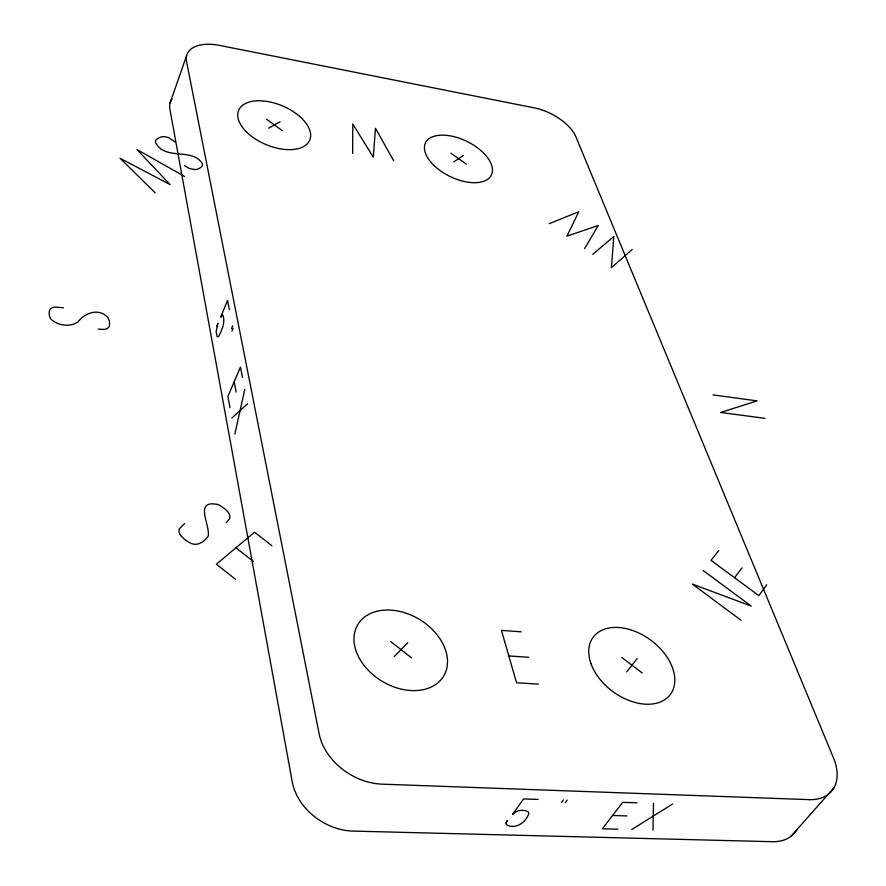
<?xml version="1.0" encoding="UTF-8"?>
<svg xmlns="http://www.w3.org/2000/svg" width="886" height="886" viewBox="0 0 886 886"><rect width="100%" height="100%" fill="white"/><g stroke="black" fill="none" stroke-linecap="round" stroke-linejoin="round"><path stroke-width="1.33" d="M352.661 153.444L352.761 124.007L373.305 157.154L375.465 128.237L393.705 160.82M652.982 830.149L653.48 803.347M216.771 326.502L217.923 323.18L216.162 331.453L217.103 336.713L218.576 336.625C221.71 330.168 225.653 322.482 222.862 315.183L222.209 314.984L220.669 317.266L227.547 300.42L229.352 309.757M234.856 434.118L244.802 389.408M170.046 103.064L186.636 55.563M505.984 823.26L507.368 820.502L505.984 823.26L506.493 824.678C515.298 829.96 526.262 822.352 528.831 813.326L528.311 811.908C523.493 809.04 516.117 810.048 512.518 814.533L523.526 798.928L538.145 799.427M231.479 328.617L232.697 325.694M231.966 331.131L233.184 328.208M584.594 248.623L598.238 225.509L566.951 236.119L578.757 211.776L549.342 223.626M766.767 584.727L758.837 595.636L711.037 560.373L718.69 550.649M561.447 802.583L563.396 799.903M565.213 802.716L567.173 800.036M734.56 577.727L742.047 567.837M626.679 671.942L637.2 658.542M790.91 836.384L833.87 787.92M394.204 656.659L407.793 642.671M231.877 417.982L247.593 403.739M632.216 249.498L611.406 267.65L613.821 236.54L592.701 254.371M226.229 522.563L229.651 518.742L229.895 515.829L228.699 512.817A24.265 17.199 23 0 0 218.144 504.577C193.436 499.25 210.115 524.257 208.288 535.986C204.533 541.523 197.888 546.418 190.999 543.362A24.443 17.432 22.7 0 1 180.223 534.867A10.687 7.664 22.4 0 1 179.337 528.754L184.631 523.582M453.82 161.872L463.345 155.482M631.663 829.562L672.629 804.001M268.679 128.149L280.12 121.77M617.852 829.185L602.402 828.764L622.659 802.339L637.067 802.827M612.58 815.485L626.9 815.928M538.367 684.136L516.56 682.796L501.432 630.367L521.145 631.818M508.808 655.95L528.72 657.29M98.169 329.149L104.504 329.459L107.405 328.44L109.188 326.602A22.837 14.641 18.7 0 0 108.048 317.775C99.52 307.796 85.244 312.37 78.112 321.773C70.492 327.643 57.125 325.572 50.58 318.816A22.958 14.719 18.3 0 1 49.694 309.912A10.012 6.412 17.9 0 1 54.522 307.065L63.438 307.774M764.995 418.325L720.606 412.466L757.131 400.893L713.053 394.901M184.554 176.48L136.898 149.468L170.068 184.576L120.075 158.284L155.26 192.86M450.885 153.189L466.335 164.154M266.575 119.278L282.291 130.63M175.195 142.026L168.772 137.795A8.705 4.917 20.6 0 0 162.559 136.688A20.057 11.363 20.7 0 0 155.659 140.309L155.427 142.203C164.663 161.33 192.528 146.921 202.473 163.943L202.274 165.892A20.057 11.407 21 0 1 195.529 169.658L189.272 168.55L184.443 165.527M703.085 570.473L751.239 606.102L692.365 584.084L740.995 620.2M621.773 657.467L642.184 672.961M271.88 545.721L254.537 532.198L216.383 564.205L235.61 579.355M390.593 641.486L411.503 657.8M235.953 547.781L253.485 561.525M242.465 377.447L240.449 367.092L227.912 396.496L229.983 407.737M234.214 381.711L236.174 392.066M796.846 829.739A51.299 33.878 41.5 0 1 772.204 841.7L353.06 831.09A54.71 42.716 32.8 0 1 292.236 781.829L169.879 109.033A39.66 21.807 21.4 0 1 172.028 98.933M809.084 799.637L381.955 784.154A56.239 42.639 32.3 0 1 319.159 733.885L186.536 61.455A40.457 21.43 21.7 0 1 219.772 45.441L534.291 107.87A37.134 18.739 27.2 0 1 575.9 136.798L833.571 758.128A52.595 33.646 40.7 0 1 809.084 799.637M591.006 663.725A48.043 31.94 36.5 0 0 664.123 700.095A48.043 31.94 36.5 0 0 640.201 633.667A48.043 31.94 36.5 0 0 591.006 663.725M434.074 165.527A36.68 19.47 26.1 0 0 491.209 175.417A36.68 19.47 26.1 0 0 450.077 135.835A36.68 19.47 26.1 0 0 434.074 165.527M246.219 131.649A38.541 21.02 22.7 0 0 308.45 142.413A38.541 21.02 22.7 0 0 267.96 101.58A38.541 21.02 22.7 0 0 246.219 131.649M359.483 658.553A50.059 36.127 31 0 0 440.431 680.382A50.059 36.127 31 0 0 402.255 612.038A50.059 36.127 31 0 0 359.483 658.553"/></g></svg>
